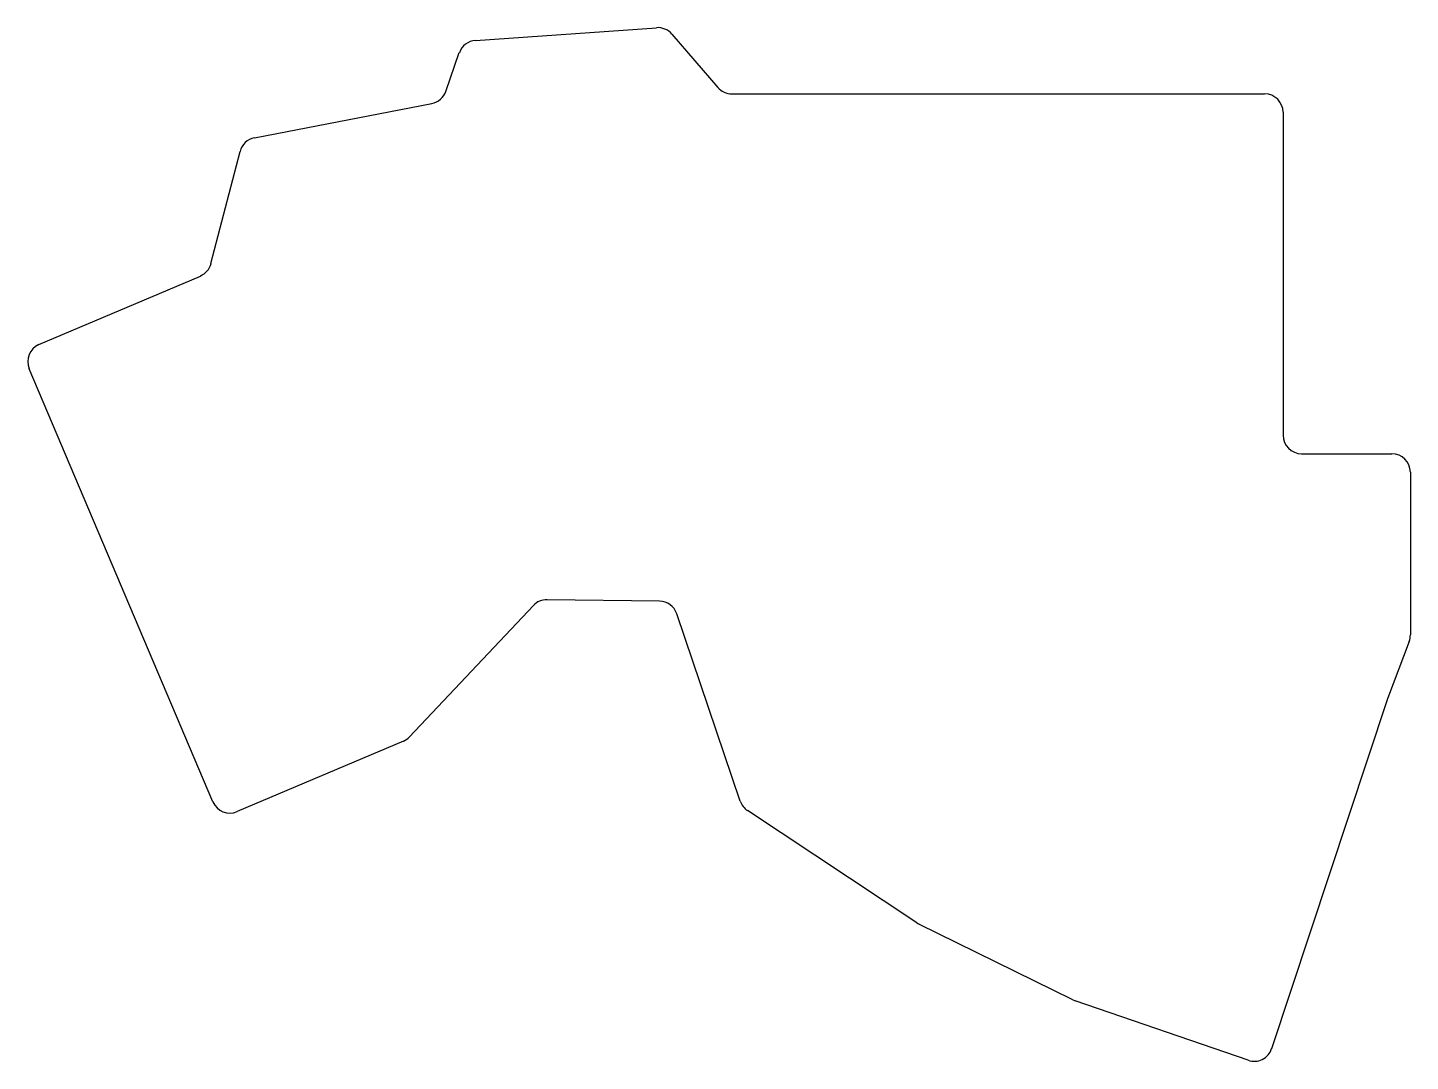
# Model space of a CAD drawing. Header units: millimetres. Extents: x 51 to 201, y -224 to -112.
import ezdxf

# ---------------------------------------------------------------- set-up
doc = ezdxf.new("R2010")
doc.units = ezdxf.units.MM

msp = doc.modelspace()

# ---------------------------------------------------------------- linework, layer by layer
for p, q in [((99.81, -113.69), (119.45, -112.32)), ((121.1, -113.01), (126.08, -118.8)), ((96.58, -119.23), (98.06, -115.02)), ((127.6, -119.49), (185.38, -119.49)), ((75.84, -124.26), (95.08, -120.52)), ((187.38, -121.49), (187.38, -156.49)), ((71.13, -137.89), (74.29, -125.72)), ((52.47, -146.66), (69.98, -139.23)), ((71.34, -196.22), (51.41, -149.28)), ((189.38, -158.49), (199.18, -158.49)), ((201.18, -160.49), (201.18, -178.13)), ((106.09, -174.93), (92.66, -189.16)), ((119.76, -174.47), (107.57, -174.31)), ((128.52, -196.14), (121.63, -175.83)), ((201.05, -178.84), (198.69, -185.07)), ((198.66, -185.15), (186.14, -222.97)), ((91.99, -189.63), (73.96, -197.28)), ((147.65, -209.33), (129.3, -197.17)), ((164.59, -217.67), (147.87, -209.46)), ((183.59, -224.23), (164.82, -217.77))]:
    msp.add_line(p, q)
for centre, start, end in [((119.59, -114.31), 40.6941, 94), ((99.95, -115.69), 94, 160.5737), ((94.7, -118.56), 281, 340.5737), ((127.6, -117.49), 220.6941, 270), ((185.38, -121.49), 0, 90), ((76.22, -126.23), 101, 165.4505), ((69.2, -137.38), 293, 345.4505), ((53.26, -148.5), 113, 203), ((189.38, -156.49), 180, 270), ((199.18, -160.49), 0, 90), ((107.55, -176.31), 89.2166, 136.6542), ((119.74, -176.47), 18.7247, 89.2166), ((199.18, -178.13), 339.2851, 0), ((200.56, -185.78), 159.2851, 161.6837), ((91.21, -187.79), 293, 316.6542), ((73.18, -195.44), 203, 293), ((130.41, -195.5), 198.7247, 236.4548), ((148.76, -207.66), 236.4548, 243.828), ((165.47, -215.88), 243.828, 251), ((184.24, -222.34), 251, 341.6837)]:
    msp.add_arc(centre, 2, start, end)

doc.saveas('drawing.dxf')
